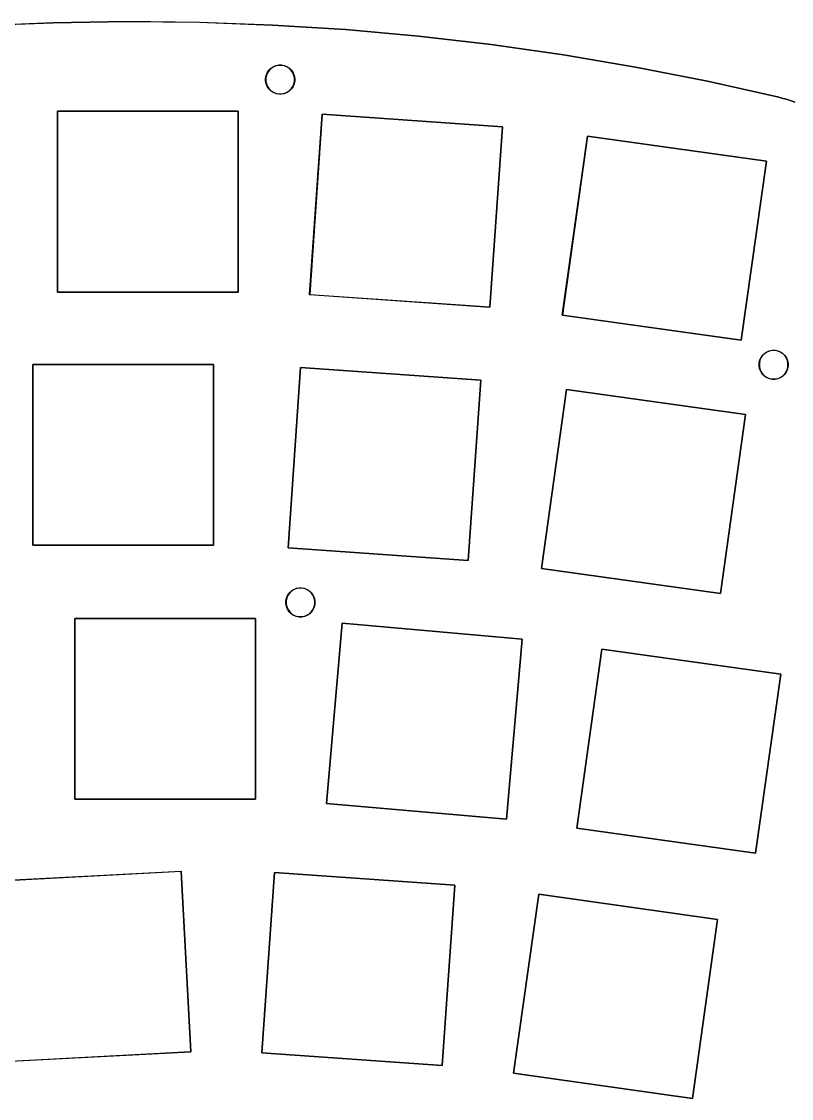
# Model space of a CAD drawing. Extents: x 0.41 to 8.79, y -6.1 to -0.44.
# Drawn here: x 4.617 to 6.941, y -3.689 to -0.441 of the extents above; entities that cross this region are included whole.
import ezdxf

# ---------------------------------------------------------------- set-up
doc = ezdxf.new("R2010")
doc.units = 0
doc.header["$MEASUREMENT"] = 0
doc.layers.add('BLACK', color=7, linetype='CONTINUOUS')

msp = doc.modelspace()

# ---------------------------------------------------------------- linework, layer by layer
at = {"layer": 'BLACK', "linetype": 'CONTINUOUS'}
for p, q in [((4.49143, -0.453439), (4.71206, -0.444245)), ((4.71206, -0.444285), (4.49143, -0.453478)), ((4.71206, -0.444245), (4.93285, -0.440831)), ((4.93285, -0.44087), (4.71206, -0.444285)), ((4.71206, -0.444245), (4.71206, -0.444245)), ((4.71206, -0.444285), (4.71206, -0.444285)), ((4.93285, -0.440831), (4.93285, -0.440831)), ((4.93285, -0.440831), (5.15366, -0.443197)), ((5.15366, -0.443237), (4.93285, -0.44087)), ((5.15366, -0.443197), (5.15366, -0.443197)), ((5.15366, -0.443197), (5.37433, -0.451343)), ((5.37433, -0.451382), (5.15366, -0.443237)), ((5.15366, -0.443237), (5.15366, -0.443237)), ((5.37433, -0.451343), (5.37433, -0.451343)), ((5.37433, -0.451343), (5.37433, -0.451343)), ((5.37433, -0.451343), (5.59472, -0.465262)), ((5.59471, -0.465301), (5.37433, -0.451382)), ((5.37433, -0.451382), (5.37433, -0.451382)), ((5.81465, -0.484985), (5.59471, -0.465301)), ((5.59472, -0.465262), (5.59472, -0.465262)), ((5.59472, -0.465262), (5.81466, -0.484946)), ((6.03401, -0.510419), (5.81465, -0.484985)), ((5.81465, -0.484985), (5.81465, -0.484985)), ((5.81466, -0.484946), (5.81466, -0.484946)), ((5.81466, -0.484946), (6.03401, -0.51038)), ((6.03401, -0.51038), (6.03401, -0.51038)), ((6.03401, -0.51038), (6.25262, -0.541547)), ((6.25262, -0.541586), (6.03401, -0.510419)), ((6.25262, -0.541547), (6.25262, -0.541547)), ((6.25262, -0.541547), (6.25262, -0.541548)), ((6.25262, -0.541548), (6.47034, -0.578427)), ((6.47034, -0.578466), (6.25262, -0.541586)), ((5.36366, -0.587995), (5.36977, -0.58188)), ((5.37029, -0.582519), (5.36429, -0.588519)), ((5.36977, -0.58188), (5.37696, -0.577075)), ((5.37735, -0.577804), (5.37029, -0.582519)), ((5.37696, -0.577075), (5.38495, -0.573766)), ((5.38519, -0.574557), (5.37735, -0.577804)), ((5.38495, -0.573766), (5.39343, -0.572079)), ((5.39351, -0.572901), (5.38519, -0.574557)), ((5.39343, -0.572079), (5.40208, -0.572079)), ((5.402, -0.572901), (5.39351, -0.572901)), ((5.41032, -0.574557), (5.402, -0.572901)), ((5.40208, -0.572079), (5.41056, -0.573766)), ((5.41816, -0.577804), (5.41032, -0.574557)), ((5.41056, -0.573766), (5.41855, -0.577075)), ((5.42522, -0.582519), (5.41816, -0.577804)), ((5.41855, -0.577075), (5.42574, -0.58188)), ((5.43122, -0.588519), (5.42522, -0.582519)), ((5.42574, -0.58188), (5.43186, -0.587995)), ((6.47034, -0.578427), (6.47034, -0.578427)), ((6.47034, -0.578427), (6.47034, -0.578427)), ((6.47034, -0.578427), (6.68702, -0.620993)), ((6.68702, -0.621032), (6.47034, -0.578466)), ((6.47034, -0.578466), (6.47034, -0.578466)), ((5.35385, -0.611656), (5.35554, -0.603175)), ((5.35385, -0.620304), (5.35385, -0.611656)), ((5.35633, -0.603415), (5.35468, -0.611737)), ((5.35468, -0.611737), (5.35468, -0.620223)), ((5.35554, -0.603175), (5.35885, -0.595185)), ((5.35958, -0.595575), (5.35633, -0.603415)), ((5.35885, -0.595185), (5.36366, -0.587995)), ((5.36429, -0.588519), (5.35958, -0.595575)), ((5.43593, -0.595575), (5.43122, -0.588519)), ((5.43186, -0.587995), (5.43666, -0.595185)), ((5.43918, -0.603415), (5.43593, -0.595575)), ((5.43666, -0.595185), (5.43997, -0.603175)), ((5.44083, -0.611737), (5.43918, -0.603415)), ((5.43997, -0.603175), (5.44166, -0.611656)), ((5.44083, -0.620223), (5.44083, -0.611737)), ((5.44166, -0.611656), (5.44166, -0.620304)), ((5.35554, -0.628786), (5.35385, -0.620304)), ((5.35468, -0.620223), (5.35633, -0.628546)), ((5.35885, -0.636776), (5.35554, -0.628786)), ((5.35633, -0.628546), (5.35958, -0.636386)), ((5.36366, -0.643966), (5.35885, -0.636776)), ((5.35958, -0.636386), (5.36429, -0.643442)), ((5.36977, -0.650081), (5.36366, -0.643966)), ((5.36429, -0.643442), (5.37029, -0.649442)), ((5.37029, -0.649442), (5.37735, -0.654156)), ((5.41816, -0.654156), (5.42522, -0.649442)), ((5.42522, -0.649442), (5.43122, -0.643442)), ((5.43186, -0.643966), (5.42574, -0.650081)), ((5.43122, -0.643442), (5.43593, -0.636386)), ((5.43666, -0.636776), (5.43186, -0.643966)), ((5.43593, -0.636386), (5.43918, -0.628546)), ((5.43997, -0.628786), (5.43666, -0.636776)), ((5.43918, -0.628546), (5.44083, -0.620223)), ((5.44166, -0.620304), (5.43997, -0.628786)), ((6.68702, -0.620993), (6.68702, -0.620993)), ((6.68702, -0.620993), (6.90252, -0.669216)), ((6.90251, -0.669255), (6.68702, -0.621032)), ((5.37696, -0.654886), (5.36977, -0.650081)), ((5.38495, -0.658195), (5.37696, -0.654886)), ((5.37735, -0.654156), (5.38519, -0.657404)), ((5.39343, -0.659882), (5.38495, -0.658195)), ((5.38519, -0.657404), (5.39351, -0.659059)), ((5.40208, -0.659882), (5.39343, -0.659882)), ((5.39351, -0.659059), (5.402, -0.659059)), ((5.402, -0.659059), (5.41032, -0.657404)), ((5.41056, -0.658195), (5.40208, -0.659882)), ((5.41032, -0.657404), (5.41816, -0.654156)), ((5.41855, -0.654886), (5.41056, -0.658195)), ((5.42574, -0.650081), (5.41855, -0.654886)), ((6.90774, -0.6705), (6.90251, -0.669255)), ((6.90251, -0.669255), (6.90251, -0.669255)), ((6.90251, -0.669255), (6.90251, -0.669255)), ((6.90252, -0.669216), (6.90252, -0.669216)), ((6.90252, -0.669216), (6.90252, -0.669217)), ((6.90252, -0.669217), (6.90776, -0.670464)), ((6.90774, -0.670501), (6.90774, -0.6705)), ((6.90774, -0.670504), (6.90774, -0.670501)), ((6.90775, -0.670506), (6.90774, -0.670504)), ((6.90775, -0.670507), (6.90775, -0.670506)), ((6.92838, -0.676094), (6.90775, -0.670507)), ((6.90776, -0.670464), (6.90776, -0.670464)), ((6.90776, -0.670464), (6.90776, -0.670464)), ((6.90776, -0.670464), (6.90776, -0.670464)), ((6.90776, -0.670464), (6.90776, -0.670464)), ((6.90776, -0.670464), (6.90776, -0.670465)), ((6.90776, -0.670465), (6.90776, -0.670465)), ((6.90776, -0.670465), (6.90776, -0.670465)), ((6.90776, -0.670465), (6.90776, -0.670466)), ((6.90776, -0.670466), (6.90776, -0.670466)), ((6.90776, -0.670466), (6.90776, -0.670466)), ((6.90776, -0.670466), (6.90776, -0.670466)), ((6.90776, -0.670466), (6.90777, -0.670467)), ((6.90777, -0.670467), (6.90777, -0.670467)), ((6.90777, -0.670467), (6.90777, -0.670467)), ((6.90777, -0.670467), (6.90777, -0.670468)), ((6.90777, -0.670468), (6.90777, -0.670468)), ((6.90777, -0.670468), (6.90777, -0.67047)), ((6.90777, -0.67047), (6.90777, -0.670471)), ((6.90777, -0.670471), (6.90777, -0.670471)), ((6.90777, -0.670471), (6.90777, -0.670471)), ((6.90777, -0.670471), (6.90777, -0.670472)), ((6.90777, -0.670472), (6.92839, -0.676056)), ((6.92839, -0.676094), (6.92838, -0.676094)), ((6.92838, -0.676094), (6.92838, -0.676094)), ((6.92839, -0.676056), (6.92839, -0.676057)), ((6.92839, -0.676057), (6.9284, -0.676059)), ((6.9284, -0.676092), (6.92839, -0.676094)), ((6.92839, -0.676094), (6.92839, -0.676094)), ((6.9284, -0.676058), (6.92841, -0.676057)), ((6.9284, -0.67606), (6.9284, -0.676058)), ((6.9284, -0.676059), (6.9284, -0.676061)), ((6.9284, -0.676061), (6.9284, -0.67606)), ((6.9284, -0.676091), (6.9284, -0.676089)), ((6.9284, -0.676089), (6.9284, -0.676089)), ((6.9284, -0.676089), (6.9284, -0.67609)), ((6.9284, -0.67609), (6.9284, -0.676092)), ((6.9284, -0.676092), (6.9284, -0.676091)), ((6.92841, -0.676093), (6.9284, -0.676092)), ((6.92841, -0.676056), (6.92841, -0.676055)), ((6.92841, -0.676055), (6.92841, -0.676055)), ((6.92841, -0.676055), (6.92842, -0.676056)), ((6.92841, -0.676057), (6.92841, -0.676056)), ((6.95086, -0.684324), (6.92841, -0.676093)), ((6.92842, -0.676056), (6.92842, -0.676056)), ((6.92842, -0.676056), (6.95087, -0.684288)), ((4.72549, -0.711445), (4.7255, -0.711442)), ((4.72549, -0.711449), (4.72549, -0.711445)), ((4.72549, -0.711453), (4.72549, -0.711449)), ((4.72549, -0.711454), (4.72549, -0.711453)), ((4.72549, -1.25673), (4.72549, -0.711454)), ((4.7255, -0.711434), (4.72551, -0.711433)), ((4.7255, -0.711436), (4.7255, -0.711434)), ((4.7255, -0.711439), (4.7255, -0.711436)), ((4.7255, -0.711442), (4.7255, -0.711439)), ((4.72551, -0.711433), (4.72551, -0.711433)), ((4.72551, -0.711433), (4.72551, -0.711433)), ((4.72551, -0.711433), (4.72551, -0.711433)), ((4.72551, -0.711433), (4.72551, -0.711433)), ((4.72551, -0.711433), (5.27079, -0.711433)), ((4.72553, -0.711472), (4.72553, -1.25671)), ((5.27077, -0.711472), (4.72553, -0.711472)), ((5.27077, -1.25671), (5.27077, -0.711472)), ((5.27079, -0.711433), (5.27079, -0.711433)), ((5.27079, -0.711433), (5.27079, -0.711433)), ((5.27079, -0.711433), (5.27079, -0.711434)), ((5.27079, -0.711433), (5.27079, -0.711433)), ((5.27079, -0.711433), (5.27079, -0.711433)), ((5.27079, -0.711434), (5.2708, -0.711436)), ((5.2708, -0.711436), (5.2708, -0.711439)), ((5.2708, -0.711439), (5.2708, -0.711442)), ((5.2708, -0.711442), (5.27081, -0.711445)), ((5.27081, -0.711445), (5.27081, -0.711449)), ((5.27081, -0.711449), (5.27081, -0.711453)), ((5.27081, -0.711453), (5.27081, -0.711454)), ((5.27081, -0.711454), (5.27081, -1.25673)), ((5.48663, -1.2646), (5.5247, -0.720656)), ((5.52474, -0.720678), (5.48667, -1.26459)), ((5.5247, -0.720655), (5.52471, -0.720652)), ((5.5247, -0.720656), (5.5247, -0.720655)), ((5.5247, -0.720656), (5.5247, -0.720656)), ((5.5247, -0.720656), (5.5247, -0.720656)), ((5.52471, -0.72064), (5.52472, -0.720639)), ((5.52471, -0.720643), (5.52471, -0.72064)), ((5.52471, -0.720645), (5.52471, -0.720643)), ((5.52471, -0.720649), (5.52471, -0.720645)), ((5.52471, -0.720652), (5.52471, -0.720649)), ((5.52472, -0.720639), (5.52472, -0.720638)), ((5.52472, -0.720638), (5.52473, -0.720638)), ((5.52473, -0.720638), (5.52473, -0.720638)), ((5.52473, -0.720638), (6.06866, -0.758677)), ((6.06864, -0.758715), (5.52474, -0.720678)), ((6.03061, -1.30262), (6.06864, -0.758715)), ((6.06868, -0.758699), (6.03065, -1.30264)), ((6.06866, -0.758677), (6.06866, -0.758677)), ((6.06866, -0.758677), (6.06866, -0.758677)), ((6.06866, -0.758677), (6.06866, -0.758677)), ((6.06866, -0.758677), (6.06867, -0.758678)), ((6.06867, -0.758678), (6.06867, -0.758679)), ((6.06867, -0.758679), (6.06867, -0.758681)), ((6.06867, -0.758681), (6.06868, -0.758684)), ((6.06868, -0.758684), (6.06868, -0.758687)), ((6.06868, -0.758687), (6.06868, -0.758691)), ((6.06868, -0.758691), (6.06868, -0.758694)), ((6.06868, -0.758694), (6.06868, -0.758698)), ((6.06868, -0.758698), (6.06868, -0.758699)), ((6.24923, -1.32637), (6.32514, -0.786399)), ((6.32517, -0.786424), (6.24927, -1.32635)), ((6.32514, -0.786388), (6.32515, -0.786386)), ((6.32514, -0.786392), (6.32514, -0.786388)), ((6.32514, -0.786395), (6.32514, -0.786392)), ((6.32514, -0.786398), (6.32514, -0.786395)), ((6.32514, -0.786399), (6.32514, -0.786398)), ((6.32514, -0.786398), (6.32514, -0.786398)), ((6.32514, -0.786399), (6.32514, -0.786399)), ((6.32515, -0.786383), (6.32515, -0.786382)), ((6.32515, -0.786382), (6.32516, -0.786382)), ((6.32515, -0.786384), (6.32515, -0.786383)), ((6.32515, -0.786386), (6.32515, -0.786384)), ((6.32516, -0.786382), (6.32516, -0.786382)), ((6.32516, -0.786382), (6.32516, -0.786382)), ((6.32516, -0.786382), (6.32516, -0.786382)), ((6.32516, -0.786382), (6.32516, -0.786382)), ((6.32516, -0.786382), (6.32516, -0.786382)), ((6.32516, -0.786382), (6.32516, -0.786382)), ((6.32516, -0.786382), (6.86512, -0.862268)), ((6.8651, -0.862304), (6.32517, -0.786424)), ((6.7892, -1.40223), (6.8651, -0.862304)), ((6.86514, -0.862291), (6.78923, -1.40226)), ((6.86512, -0.862268), (6.86512, -0.862269)), ((6.86512, -0.862268), (6.86512, -0.862268)), ((6.86512, -0.862268), (6.86512, -0.862268)), ((6.86512, -0.862269), (6.86513, -0.86227)), ((6.86513, -0.86227), (6.86513, -0.862273)), ((6.86513, -0.862273), (6.86513, -0.862275)), ((6.86513, -0.862275), (6.86514, -0.862279)), ((6.86514, -0.862279), (6.86514, -0.862282)), ((6.86514, -0.862282), (6.86514, -0.862286)), ((6.86514, -0.862286), (6.86514, -0.86229)), ((6.86514, -0.86229), (6.86514, -0.862291)), ((4.72549, -1.25674), (4.72549, -1.25673)), ((4.72549, -1.25673), (4.72549, -1.25673)), ((4.72549, -1.25673), (4.72549, -1.25673)), ((4.7255, -1.25674), (4.72549, -1.25674)), ((4.7255, -1.25675), (4.7255, -1.25674)), ((4.7255, -1.25674), (4.7255, -1.25674)), ((4.7255, -1.25674), (4.7255, -1.25674)), ((4.72551, -1.25675), (4.7255, -1.25675)), ((5.27079, -1.25675), (4.72551, -1.25675)), ((4.72551, -1.25675), (4.72551, -1.25675)), ((4.72551, -1.25675), (4.72551, -1.25675)), ((4.72553, -1.25671), (5.27077, -1.25671)), ((5.2708, -1.25674), (5.27079, -1.25675)), ((5.27079, -1.25675), (5.27079, -1.25675)), ((5.27079, -1.25675), (5.27079, -1.25675)), ((5.27079, -1.25675), (5.27079, -1.25675)), ((5.27081, -1.25674), (5.2708, -1.25674)), ((5.2708, -1.25674), (5.2708, -1.25674)), ((5.2708, -1.25674), (5.2708, -1.25674)), ((5.27081, -1.25673), (5.27081, -1.25673)), ((5.27081, -1.25673), (5.27081, -1.25673)), ((5.27081, -1.25673), (5.27081, -1.25673)), ((5.27081, -1.25673), (5.27081, -1.25673)), ((5.27081, -1.25673), (5.27081, -1.25674)), ((5.48663, -1.26461), (5.48663, -1.2646)), ((5.48663, -1.2646), (5.48663, -1.2646)), ((5.48664, -1.26462), (5.48663, -1.26461)), ((5.48663, -1.26461), (5.48663, -1.26461)), ((5.48663, -1.26461), (5.48663, -1.26461)), ((5.48663, -1.26461), (5.48663, -1.26461)), ((5.48665, -1.26463), (5.48664, -1.26462)), ((5.48664, -1.26462), (5.48664, -1.26462)), ((5.48664, -1.26462), (5.48664, -1.26462)), ((5.48664, -1.26462), (5.48664, -1.26462)), ((6.03063, -1.30266), (5.48665, -1.26463)), ((5.48665, -1.26463), (5.48665, -1.26463)), ((5.48665, -1.26463), (5.48665, -1.26463)), ((5.48665, -1.26463), (5.48665, -1.26463)), ((5.48665, -1.26463), (5.48665, -1.26463)), ((5.48667, -1.26459), (6.03061, -1.30262)), ((6.03064, -1.30266), (6.03063, -1.30266)), ((6.03063, -1.30266), (6.03063, -1.30266)), ((6.03063, -1.30266), (6.03063, -1.30266)), ((6.03063, -1.30266), (6.03063, -1.30266)), ((6.03065, -1.30265), (6.03064, -1.30266)), ((6.03064, -1.30266), (6.03064, -1.30266)), ((6.03064, -1.30266), (6.03064, -1.30266)), ((6.03065, -1.30264), (6.03065, -1.30264)), ((6.03065, -1.30264), (6.03065, -1.30264)), ((6.03065, -1.30264), (6.03065, -1.30264)), ((6.03065, -1.30264), (6.03065, -1.30265)), ((6.03065, -1.30265), (6.03065, -1.30265)), ((6.03065, -1.30265), (6.03065, -1.30265)), ((6.24923, -1.32638), (6.24923, -1.32637)), ((6.24923, -1.32637), (6.24923, -1.32637)), ((6.24923, -1.32637), (6.24923, -1.32637)), ((6.24923, -1.32637), (6.24923, -1.32637)), ((6.24924, -1.32638), (6.24923, -1.32638)), ((6.24924, -1.32639), (6.24924, -1.32638)), ((6.24924, -1.32638), (6.24924, -1.32638)), ((6.24925, -1.32639), (6.24924, -1.32639)), ((6.78921, -1.40228), (6.24925, -1.32639)), ((6.24925, -1.32639), (6.24925, -1.32639)), ((6.24925, -1.32639), (6.24925, -1.32639)), ((6.24927, -1.32635), (6.7892, -1.40223)), ((6.78922, -1.40228), (6.78921, -1.40228)), ((6.78921, -1.40228), (6.78921, -1.40228)), ((6.78921, -1.40228), (6.78921, -1.40228)), ((6.78923, -1.40227), (6.78922, -1.40227)), ((6.78922, -1.40227), (6.78922, -1.40227)), ((6.78922, -1.40227), (6.78922, -1.40228)), ((6.78923, -1.40226), (6.78923, -1.40226)), ((6.78923, -1.40226), (6.78923, -1.40226)), ((6.78923, -1.40226), (6.78923, -1.40227)), ((6.78923, -1.40227), (6.78923, -1.40227)), ((6.84475, -1.46314), (6.84806, -1.45515)), ((6.84879, -1.45554), (6.84555, -1.46338)), ((6.84806, -1.45515), (6.85287, -1.44796)), ((6.85351, -1.44848), (6.84879, -1.45554)), ((6.85287, -1.44796), (6.85898, -1.44184)), ((6.85951, -1.44248), (6.85351, -1.44848)), ((6.85898, -1.44184), (6.86617, -1.43704)), ((6.86656, -1.43777), (6.85951, -1.44248)), ((6.86617, -1.43704), (6.87416, -1.43373)), ((6.8744, -1.43452), (6.86656, -1.43777)), ((6.87416, -1.43373), (6.88264, -1.43204)), ((6.88273, -1.43287), (6.8744, -1.43452)), ((6.88264, -1.43204), (6.89129, -1.43204)), ((6.89121, -1.43287), (6.88273, -1.43287)), ((6.89953, -1.43452), (6.89121, -1.43287)), ((6.89129, -1.43204), (6.89977, -1.43373)), ((6.90737, -1.43777), (6.89953, -1.43452)), ((6.89977, -1.43373), (6.90776, -1.43704)), ((6.91443, -1.44248), (6.90737, -1.43777)), ((6.90776, -1.43704), (6.91495, -1.44184)), ((6.92043, -1.44848), (6.91443, -1.44248)), ((6.91495, -1.44184), (6.92107, -1.44796)), ((6.92514, -1.45554), (6.92043, -1.44848)), ((6.92107, -1.44796), (6.92587, -1.45515)), ((6.92839, -1.46338), (6.92514, -1.45554)), ((6.92587, -1.45515), (6.92918, -1.46314)), ((4.65069, -1.47523), (4.65069, -1.47522)), ((4.65069, -1.47522), (4.65069, -1.47522)), ((4.65069, -1.47522), (4.65069, -1.47522)), ((4.65069, -1.47522), (4.6507, -1.47522)), ((4.65069, -2.02051), (4.65069, -1.47523)), ((4.65069, -1.47523), (4.65069, -1.47523)), ((4.65069, -1.47523), (4.65069, -1.47523)), ((4.6507, -1.47522), (4.6507, -1.47521)), ((4.6507, -1.47521), (4.6507, -1.47521)), ((4.6507, -1.47521), (4.65071, -1.47521)), ((4.65071, -1.47521), (4.65071, -1.47521)), ((4.65071, -1.47521), (4.65071, -1.47521)), ((4.65071, -1.47521), (4.65071, -1.47521)), ((4.65071, -1.47521), (5.19598, -1.47521)), ((4.65073, -1.47525), (4.65073, -2.02049)), ((5.19596, -1.47525), (4.65073, -1.47525)), ((5.19596, -2.02049), (5.19596, -1.47525)), ((5.19598, -1.47521), (5.19598, -1.47521)), ((5.19598, -1.47521), (5.19599, -1.47521)), ((5.19599, -1.47521), (5.19599, -1.47521)), ((5.19599, -1.47521), (5.19599, -1.47521)), ((5.19599, -1.47521), (5.19599, -1.47521)), ((5.19599, -1.47521), (5.196, -1.47522)), ((5.196, -1.47522), (5.196, -1.47522)), ((5.196, -1.47522), (5.196, -1.47522)), ((5.196, -1.47522), (5.196, -1.47522)), ((5.196, -1.47522), (5.196, -1.47523)), ((5.196, -1.47523), (5.196, -1.47523)), ((5.196, -1.47523), (5.196, -1.47523)), ((5.196, -1.47523), (5.196, -2.02051)), ((5.42128, -2.02838), (5.45935, -1.48444)), ((5.45939, -1.48446), (5.42132, -2.02837)), ((5.45935, -1.48443), (5.45935, -1.48442)), ((5.45935, -1.48442), (5.45936, -1.48442)), ((5.45935, -1.48444), (5.45935, -1.48443)), ((5.45935, -1.48443), (5.45935, -1.48443)), ((5.45935, -1.48443), (5.45935, -1.48443)), ((5.45935, -1.48444), (5.45935, -1.48444)), ((5.45935, -1.48444), (5.45935, -1.48444)), ((5.45936, -1.48442), (5.45936, -1.48442)), ((5.45936, -1.48442), (5.45936, -1.48442)), ((5.45936, -1.48442), (5.45937, -1.48442)), ((5.45937, -1.48442), (5.45937, -1.48442)), ((5.45937, -1.48442), (5.45937, -1.48442)), ((5.45937, -1.48442), (6.00331, -1.52246)), ((6.00329, -1.52249), (5.45939, -1.48446)), ((6.84307, -1.47162), (6.84475, -1.46314)), ((6.84307, -1.48027), (6.84307, -1.47162)), ((6.84475, -1.48875), (6.84307, -1.48027)), ((6.84555, -1.46338), (6.84389, -1.4717)), ((6.84389, -1.4717), (6.84389, -1.48019)), ((6.84389, -1.48019), (6.84555, -1.48851)), ((6.84806, -1.49674), (6.84475, -1.48875)), ((6.84555, -1.48851), (6.84879, -1.49635)), ((6.92514, -1.49635), (6.92839, -1.48851)), ((6.92918, -1.48875), (6.92587, -1.49674)), ((6.93005, -1.4717), (6.92839, -1.46338)), ((6.92839, -1.48851), (6.93005, -1.48019)), ((6.92918, -1.46314), (6.93087, -1.47162)), ((6.93087, -1.48027), (6.92918, -1.48875)), ((6.93005, -1.48019), (6.93005, -1.4717)), ((6.93087, -1.47162), (6.93087, -1.48027)), ((5.96526, -2.0664), (6.00329, -1.52249)), ((6.00333, -1.52248), (5.9653, -2.06642)), ((6.00331, -1.52246), (6.00331, -1.52246)), ((6.00331, -1.52246), (6.00331, -1.52246)), ((6.00331, -1.52246), (6.00331, -1.52246)), ((6.00331, -1.52246), (6.00331, -1.52246)), ((6.00331, -1.52246), (6.00332, -1.52246)), ((6.00332, -1.52246), (6.00332, -1.52246)), ((6.00332, -1.52246), (6.00332, -1.52246)), ((6.00332, -1.52246), (6.00332, -1.52247)), ((6.00332, -1.52247), (6.00333, -1.52247)), ((6.00333, -1.52247), (6.00333, -1.52247)), ((6.00333, -1.52247), (6.00333, -1.52248)), ((6.00333, -1.52248), (6.00333, -1.52248)), ((6.85287, -1.50393), (6.84806, -1.49674)), ((6.84879, -1.49635), (6.85351, -1.50341)), ((6.85898, -1.51005), (6.85287, -1.50393)), ((6.85351, -1.50341), (6.85951, -1.50941)), ((6.86617, -1.51485), (6.85898, -1.51005)), ((6.85951, -1.50941), (6.86656, -1.51412)), ((6.87416, -1.51816), (6.86617, -1.51485)), ((6.86656, -1.51412), (6.8744, -1.51737)), ((6.88264, -1.51985), (6.87416, -1.51816)), ((6.8744, -1.51737), (6.88273, -1.51902)), ((6.89129, -1.51985), (6.88264, -1.51985)), ((6.88273, -1.51902), (6.89121, -1.51902)), ((6.89121, -1.51902), (6.89953, -1.51737)), ((6.89977, -1.51816), (6.89129, -1.51985)), ((6.89953, -1.51737), (6.90737, -1.51412)), ((6.90776, -1.51485), (6.89977, -1.51816)), ((6.90737, -1.51412), (6.91443, -1.50941)), ((6.91495, -1.51005), (6.90776, -1.51485)), ((6.91443, -1.50941), (6.92043, -1.50341)), ((6.92107, -1.50393), (6.91495, -1.51005)), ((6.92043, -1.50341), (6.92514, -1.49635)), ((6.92587, -1.49674), (6.92107, -1.50393)), ((6.18624, -2.09015), (6.26215, -1.55018)), ((6.26218, -1.5502), (6.18628, -2.09013)), ((6.26215, -1.55017), (6.26216, -1.55016)), ((6.26215, -1.55018), (6.26215, -1.55017)), ((6.26215, -1.55017), (6.26215, -1.55017)), ((6.26215, -1.55017), (6.26215, -1.55017)), ((6.26215, -1.55017), (6.26215, -1.55017)), ((6.26215, -1.55018), (6.26215, -1.55018)), ((6.26215, -1.55018), (6.26215, -1.55018)), ((6.26215, -1.55018), (6.26215, -1.55018)), ((6.26216, -1.55016), (6.26216, -1.55016)), ((6.26216, -1.55016), (6.26216, -1.55016)), ((6.26216, -1.55016), (6.26216, -1.55016)), ((6.26216, -1.55016), (6.26216, -1.55016)), ((6.26216, -1.55016), (6.26216, -1.55016)), ((6.26216, -1.55016), (6.26217, -1.55016)), ((6.26217, -1.55016), (6.26217, -1.55016)), ((6.26217, -1.55016), (6.26217, -1.55016)), ((6.26217, -1.55016), (6.26217, -1.55016)), ((6.26217, -1.55016), (6.80213, -1.62605)), ((6.8021, -1.62608), (6.26218, -1.5502)), ((6.7262, -2.16601), (6.8021, -1.62608)), ((6.80215, -1.62607), (6.72624, -2.16604)), ((6.80213, -1.62605), (6.80213, -1.62605)), ((6.80213, -1.62605), (6.80214, -1.62605)), ((6.80213, -1.62605), (6.80213, -1.62605)), ((6.80213, -1.62605), (6.80213, -1.62605)), ((6.80214, -1.62605), (6.80214, -1.62605)), ((6.80214, -1.62605), (6.80214, -1.62606)), ((6.80214, -1.62606), (6.80214, -1.62606)), ((6.80214, -1.62606), (6.80215, -1.62606)), ((6.80215, -1.62606), (6.80215, -1.62607)), ((6.80215, -1.62607), (6.80215, -1.62607)), ((6.80215, -1.62607), (6.80215, -1.62607)), ((4.65069, -2.02052), (4.65069, -2.02051)), ((4.65069, -2.02051), (4.65069, -2.02051)), ((4.65069, -2.02051), (4.65069, -2.02051)), ((4.6507, -2.02052), (4.65069, -2.02052)), ((4.65069, -2.02052), (4.65069, -2.02052)), ((4.65069, -2.02052), (4.65069, -2.02052)), ((4.6507, -2.02053), (4.6507, -2.02052)), ((4.65071, -2.02053), (4.6507, -2.02053)), ((4.6507, -2.02053), (4.6507, -2.02053)), ((5.19598, -2.02053), (4.65071, -2.02053)), ((4.65071, -2.02053), (4.65071, -2.02053)), ((4.65073, -2.02049), (5.19596, -2.02049)), ((5.19599, -2.02053), (5.19598, -2.02053)), ((5.19598, -2.02053), (5.19598, -2.02053)), ((5.196, -2.02052), (5.19599, -2.02053)), ((5.19599, -2.02053), (5.19599, -2.02053)), ((5.196, -2.02051), (5.196, -2.02051)), ((5.196, -2.02051), (5.196, -2.02051)), ((5.196, -2.02051), (5.196, -2.02051)), ((5.196, -2.02051), (5.196, -2.02051)), ((5.196, -2.02051), (5.196, -2.02052)), ((5.196, -2.02052), (5.196, -2.02052)), ((5.196, -2.02052), (5.196, -2.02052)), ((5.196, -2.02052), (5.196, -2.02052)), ((5.42128, -2.02839), (5.42128, -2.02838)), ((5.42128, -2.02838), (5.42128, -2.02838)), ((5.42128, -2.0284), (5.42128, -2.02839)), ((5.42128, -2.02839), (5.42128, -2.02839)), ((5.42128, -2.02839), (5.42128, -2.02839)), ((5.42128, -2.02839), (5.42128, -2.02839)), ((5.42129, -2.0284), (5.42128, -2.0284)), ((5.42128, -2.0284), (5.42128, -2.0284)), ((5.4213, -2.02841), (5.42129, -2.0284)), ((5.42129, -2.0284), (5.42129, -2.0284)), ((5.42129, -2.0284), (5.42129, -2.0284)), ((5.96527, -2.06644), (5.4213, -2.02841)), ((5.4213, -2.02841), (5.4213, -2.02841)), ((5.4213, -2.02841), (5.4213, -2.02841)), ((5.4213, -2.02841), (5.4213, -2.02841)), ((5.42132, -2.02837), (5.96526, -2.0664)), ((5.96528, -2.06644), (5.96527, -2.06644)), ((5.96527, -2.06644), (5.96527, -2.06644)), ((5.96527, -2.06644), (5.96527, -2.06644)), ((5.96529, -2.06644), (5.96528, -2.06644)), ((5.96528, -2.06644), (5.96528, -2.06644)), ((5.9653, -2.06642), (5.96529, -2.06643)), ((5.96529, -2.06643), (5.96529, -2.06643)), ((5.96529, -2.06643), (5.96529, -2.06643)), ((5.96529, -2.06643), (5.96529, -2.06644)), ((5.96529, -2.06644), (5.96529, -2.06644)), ((5.9653, -2.06642), (5.9653, -2.06642)), ((5.9653, -2.06642), (5.9653, -2.06642)), ((5.9653, -2.06642), (5.9653, -2.06642)), ((6.18624, -2.09016), (6.18624, -2.09015)), ((6.18624, -2.09015), (6.18624, -2.09015)), ((6.18624, -2.09015), (6.18624, -2.09015)), ((6.18624, -2.09015), (6.18624, -2.09015)), ((6.18625, -2.09016), (6.18624, -2.09016)), ((6.18624, -2.09016), (6.18624, -2.09016)), ((6.18625, -2.09017), (6.18625, -2.09016)), ((6.18626, -2.09017), (6.18625, -2.09017)), ((6.18625, -2.09017), (6.18625, -2.09017)), ((6.72622, -2.16605), (6.18626, -2.09017)), ((6.18626, -2.09017), (6.18626, -2.09017)), ((6.18628, -2.09013), (6.7262, -2.16601)), ((5.41656, -2.17995), (5.41987, -2.17196)), ((5.4206, -2.17235), (5.41736, -2.18019)), ((5.41987, -2.17196), (5.42468, -2.16477)), ((5.42532, -2.16529), (5.4206, -2.17235)), ((5.42468, -2.16477), (5.43079, -2.15865)), ((5.43132, -2.15929), (5.42532, -2.16529)), ((5.43079, -2.15865), (5.43798, -2.15385)), ((5.43837, -2.15458), (5.43132, -2.15929)), ((5.43798, -2.15385), (5.44597, -2.15054)), ((5.44621, -2.15133), (5.43837, -2.15458)), ((5.44597, -2.15054), (5.45446, -2.14885)), ((5.45454, -2.14967), (5.44621, -2.15133)), ((5.45446, -2.14885), (5.4631, -2.14885)), ((5.46302, -2.14967), (5.45454, -2.14967)), ((5.47135, -2.15133), (5.46302, -2.14967)), ((5.4631, -2.14885), (5.47159, -2.15054)), ((5.47919, -2.15458), (5.47135, -2.15133)), ((5.47159, -2.15054), (5.47957, -2.15385)), ((5.48624, -2.15929), (5.47919, -2.15458)), ((5.47957, -2.15385), (5.48677, -2.15865)), ((5.49224, -2.16529), (5.48624, -2.15929)), ((5.48677, -2.15865), (5.49288, -2.16477)), ((5.49696, -2.17235), (5.49224, -2.16529)), ((5.49288, -2.16477), (5.49768, -2.17196)), ((5.5002, -2.18019), (5.49696, -2.17235)), ((5.49768, -2.17196), (5.50099, -2.17995)), ((6.72623, -2.16605), (6.72622, -2.16606)), ((6.72622, -2.16606), (6.72622, -2.16605)), ((6.72622, -2.16606), (6.72622, -2.16606)), ((6.72624, -2.16605), (6.72623, -2.16605)), ((6.72623, -2.16605), (6.72623, -2.16605)), ((6.72623, -2.16605), (6.72623, -2.16605)), ((6.72624, -2.16604), (6.72624, -2.16604)), ((6.72624, -2.16604), (6.72624, -2.16604)), ((6.72624, -2.16604), (6.72624, -2.16605)), ((6.72624, -2.16605), (6.72624, -2.16605)), ((5.41488, -2.18843), (5.41656, -2.17995)), ((5.41488, -2.19708), (5.41488, -2.18843)), ((5.41656, -2.20556), (5.41488, -2.19708)), ((5.41736, -2.18019), (5.4157, -2.18851)), ((5.4157, -2.18851), (5.4157, -2.19699)), ((5.4157, -2.19699), (5.41736, -2.20532)), ((5.41987, -2.21355), (5.41656, -2.20556)), ((5.41736, -2.20532), (5.4206, -2.21316)), ((5.49696, -2.21316), (5.5002, -2.20532)), ((5.50099, -2.20556), (5.49768, -2.21355)), ((5.50186, -2.18851), (5.5002, -2.18019)), ((5.5002, -2.20532), (5.50186, -2.19699)), ((5.50099, -2.17995), (5.50268, -2.18843)), ((5.50268, -2.19708), (5.50099, -2.20556)), ((5.50186, -2.19699), (5.50186, -2.18851)), ((5.50268, -2.18843), (5.50268, -2.19708)), ((4.77805, -2.24106), (4.77805, -2.24105)), ((4.77805, -2.24105), (4.77805, -2.24105)), ((4.77805, -2.24105), (4.77806, -2.24105)), ((4.77805, -2.78633), (4.77805, -2.24106)), ((4.77805, -2.24106), (4.77805, -2.24106)), ((4.77805, -2.24106), (4.77805, -2.24106)), ((4.77806, -2.24105), (4.77806, -2.24104)), ((4.77806, -2.24104), (4.77806, -2.24104)), ((4.77806, -2.24104), (4.77807, -2.24104)), ((4.77807, -2.24104), (4.77807, -2.24104)), ((4.77807, -2.24104), (4.77807, -2.24104)), ((4.77807, -2.24104), (4.77807, -2.24104)), ((4.77807, -2.24104), (4.77807, -2.24104)), ((4.77807, -2.24104), (5.32335, -2.24104)), ((4.77809, -2.24108), (4.77809, -2.78631)), ((5.32333, -2.24108), (4.77809, -2.24108)), ((5.32333, -2.78631), (5.32333, -2.24108)), ((5.32335, -2.24104), (5.32335, -2.24104)), ((5.32335, -2.24104), (5.32335, -2.24104)), ((5.32335, -2.24104), (5.32335, -2.24104)), ((5.32335, -2.24104), (5.32336, -2.24104)), ((5.32335, -2.24104), (5.32335, -2.24104)), ((5.32335, -2.24104), (5.32335, -2.24104)), ((5.32336, -2.24104), (5.32336, -2.24105)), ((5.32336, -2.24105), (5.32336, -2.24105)), ((5.32336, -2.24105), (5.32336, -2.24105)), ((5.32336, -2.24105), (5.32337, -2.24106)), ((5.32337, -2.24106), (5.32337, -2.24106)), ((5.32337, -2.24106), (5.32337, -2.24106)), ((5.32337, -2.24106), (5.32337, -2.78633)), ((5.42468, -2.22074), (5.41987, -2.21355)), ((5.4206, -2.21316), (5.42532, -2.22021)), ((5.43079, -2.22685), (5.42468, -2.22074)), ((5.42532, -2.22021), (5.43132, -2.22621)), ((5.43798, -2.23166), (5.43079, -2.22685)), ((5.43132, -2.22621), (5.43837, -2.23093)), ((5.44597, -2.23497), (5.43798, -2.23166)), ((5.43837, -2.23093), (5.44621, -2.23418)), ((5.45446, -2.23665), (5.44597, -2.23497)), ((5.44621, -2.23418), (5.45454, -2.23583)), ((5.4631, -2.23665), (5.45446, -2.23665)), ((5.45454, -2.23583), (5.46302, -2.23583)), ((5.46302, -2.23583), (5.47135, -2.23418)), ((5.47159, -2.23497), (5.4631, -2.23665)), ((5.47135, -2.23418), (5.47919, -2.23093)), ((5.47957, -2.23166), (5.47159, -2.23497)), ((5.47919, -2.23093), (5.48624, -2.22621)), ((5.48677, -2.22685), (5.47957, -2.23166)), ((5.48624, -2.22621), (5.49224, -2.22021)), ((5.49288, -2.22074), (5.48677, -2.22685)), ((5.49224, -2.22021), (5.49696, -2.21316)), ((5.49768, -2.21355), (5.49288, -2.22074)), ((5.53738, -2.79886), (5.58494, -2.25566)), ((5.58498, -2.25568), (5.53742, -2.79884)), ((5.58494, -2.25566), (5.58494, -2.25565)), ((5.58494, -2.25565), (5.58494, -2.25565)), ((5.58494, -2.25565), (5.58494, -2.25565)), ((5.58494, -2.25565), (5.58495, -2.25565)), ((5.58494, -2.25566), (5.58494, -2.25566)), ((5.58494, -2.25566), (5.58494, -2.25566)), ((5.58495, -2.25565), (5.58495, -2.25564)), ((5.58495, -2.25564), (5.58495, -2.25564)), ((5.58495, -2.25564), (5.58495, -2.25564)), ((5.58495, -2.25564), (5.58496, -2.25564)), ((5.58496, -2.25564), (6.12815, -2.30316)), ((5.58496, -2.25564), (5.58496, -2.25564)), ((5.58496, -2.25564), (5.58496, -2.25564)), ((5.58496, -2.25564), (5.58496, -2.25564)), ((5.58496, -2.25564), (5.58496, -2.25564)), ((6.12813, -2.3032), (5.58498, -2.25568)), ((6.08061, -2.84636), (6.12813, -2.3032)), ((6.12817, -2.30318), (6.08065, -2.84638)), ((6.12815, -2.30316), (6.12815, -2.30316)), ((6.12815, -2.30316), (6.12815, -2.30316)), ((6.12815, -2.30316), (6.12815, -2.30316)), ((6.12815, -2.30316), (6.12816, -2.30316)), ((6.12816, -2.30316), (6.12816, -2.30316)), ((6.12816, -2.30316), (6.12816, -2.30317)), ((6.12816, -2.30317), (6.12816, -2.30317)), ((6.12816, -2.30317), (6.12817, -2.30317)), ((6.12817, -2.30317), (6.12817, -2.30318)), ((6.12817, -2.30318), (6.12817, -2.30318)), ((6.12817, -2.30318), (6.12817, -2.30318)), ((6.12817, -2.30318), (6.12817, -2.30318)), ((6.29254, -2.87361), (6.36844, -2.33364)), ((6.36848, -2.33367), (6.29258, -2.8736)), ((6.36844, -2.33364), (6.36844, -2.33364)), ((6.36844, -2.33364), (6.36845, -2.33364)), ((6.36845, -2.33364), (6.36845, -2.33363)), ((6.36845, -2.33363), (6.36845, -2.33363)), ((6.36845, -2.33363), (6.36846, -2.33363)), ((6.36845, -2.33364), (6.36845, -2.33364)), ((6.36845, -2.33364), (6.36845, -2.33364)), ((6.36845, -2.33364), (6.36845, -2.33364)), ((6.36846, -2.33363), (6.36846, -2.33363)), ((6.36846, -2.33363), (6.36846, -2.33363)), ((6.36846, -2.33363), (6.36846, -2.33363)), ((6.36846, -2.33363), (6.36846, -2.33363)), ((6.36846, -2.33363), (6.36846, -2.33363)), ((6.36846, -2.33363), (6.36847, -2.33363)), ((6.36847, -2.33363), (6.36847, -2.33363)), ((6.36847, -2.33363), (6.36847, -2.33363)), ((6.36847, -2.33363), (6.36847, -2.33363)), ((6.36847, -2.33363), (6.90843, -2.40951)), ((6.9084, -2.40955), (6.36848, -2.33367)), ((6.8325, -2.94948), (6.9084, -2.40955)), ((6.90844, -2.40954), (6.83254, -2.9495)), ((6.90843, -2.40951), (6.90843, -2.40951)), ((6.90843, -2.40951), (6.90844, -2.40951)), ((6.90843, -2.40951), (6.90843, -2.40951)), ((6.90843, -2.40951), (6.90843, -2.40951)), ((6.90844, -2.40951), (6.90844, -2.40952)), ((6.90844, -2.40952), (6.90844, -2.40952)), ((6.90844, -2.40952), (6.90844, -2.40952)), ((6.90844, -2.40952), (6.90844, -2.40953)), ((6.90844, -2.40953), (6.90844, -2.40953)), ((6.90844, -2.40953), (6.90844, -2.40953)), ((6.90844, -2.40953), (6.90844, -2.40954)), ((4.77805, -2.78634), (4.77805, -2.78633)), ((4.77805, -2.78633), (4.77805, -2.78633)), ((4.77805, -2.78635), (4.77805, -2.78634)), ((4.77805, -2.78634), (4.77805, -2.78634)), ((4.77806, -2.78635), (4.77805, -2.78635)), ((4.77807, -2.78635), (4.77806, -2.78635)), ((4.77806, -2.78635), (4.77806, -2.78635)), ((4.77806, -2.78635), (4.77806, -2.78635)), ((5.32335, -2.78635), (4.77807, -2.78635)), ((4.77807, -2.78635), (4.77807, -2.78635)), ((4.77807, -2.78635), (4.77807, -2.78635)), ((4.77809, -2.78631), (5.32333, -2.78631)), ((5.32336, -2.78635), (5.32335, -2.78635)), ((5.32335, -2.78635), (5.32335, -2.78635)), ((5.32335, -2.78635), (5.32335, -2.78635)), ((5.32335, -2.78635), (5.32335, -2.78635)), ((5.32337, -2.78634), (5.32336, -2.78634)), ((5.32336, -2.78634), (5.32336, -2.78635)), ((5.32336, -2.78635), (5.32336, -2.78635)), ((5.32336, -2.78635), (5.32336, -2.78635)), ((5.32337, -2.78633), (5.32337, -2.78633)), ((5.32337, -2.78633), (5.32337, -2.78634)), ((5.32337, -2.78634), (5.32337, -2.78634)), ((5.32337, -2.78634), (5.32337, -2.78634)), ((5.53738, -2.79887), (5.53738, -2.79886)), ((5.53738, -2.79886), (5.53738, -2.79886)), ((5.53738, -2.79886), (5.53738, -2.79886)), ((5.53738, -2.79886), (5.53738, -2.79886)), ((5.53739, -2.79887), (5.53738, -2.79887)), ((5.53739, -2.79888), (5.53739, -2.79887)), ((5.53739, -2.79887), (5.53739, -2.79887)), ((5.5374, -2.79888), (5.53739, -2.79888)), ((6.08063, -2.8464), (5.5374, -2.79888)), ((5.5374, -2.79888), (5.5374, -2.79888)), ((5.5374, -2.79888), (5.5374, -2.79888)), ((5.53742, -2.79884), (6.08061, -2.84636)), ((6.08064, -2.8464), (6.08063, -2.8464)), ((6.08063, -2.8464), (6.08063, -2.8464)), ((6.08063, -2.8464), (6.08063, -2.8464)), ((6.08065, -2.84639), (6.08064, -2.8464)), ((6.08064, -2.8464), (6.08064, -2.8464)), ((6.08064, -2.8464), (6.08064, -2.8464)), ((6.08065, -2.84638), (6.08065, -2.84638)), ((6.08065, -2.84638), (6.08065, -2.84638)), ((6.08065, -2.84638), (6.08065, -2.84638)), ((6.08065, -2.84638), (6.08065, -2.84639)), ((6.08065, -2.84639), (6.08065, -2.84639)), ((6.08065, -2.84639), (6.08065, -2.84639)), ((6.29254, -2.87362), (6.29254, -2.87361)), ((6.29254, -2.87361), (6.29254, -2.87361)), ((6.29254, -2.87363), (6.29254, -2.87362)), ((6.29254, -2.87362), (6.29254, -2.87362)), ((6.29254, -2.87362), (6.29254, -2.87362)), ((6.29255, -2.87363), (6.29254, -2.87363)), ((6.29256, -2.87363), (6.29255, -2.87363)), ((6.29255, -2.87363), (6.29255, -2.87363)), ((6.29255, -2.87363), (6.29255, -2.87363)), ((6.83252, -2.94952), (6.29256, -2.87363)), ((6.29256, -2.87363), (6.29256, -2.87363)), ((6.29258, -2.8736), (6.8325, -2.94948)), ((6.83253, -2.94952), (6.83252, -2.94952)), ((6.83252, -2.94952), (6.83252, -2.94952)), ((6.83252, -2.94952), (6.83252, -2.94952)), ((6.83252, -2.94952), (6.83252, -2.94952)), ((6.83254, -2.94951), (6.83253, -2.94951)), ((6.83253, -2.94951), (6.83253, -2.94952)), ((6.83253, -2.94952), (6.83253, -2.94952)), ((6.83254, -2.9495), (6.83254, -2.9495)), ((6.83254, -2.9495), (6.83254, -2.94951)), ((6.83254, -2.94951), (6.83254, -2.94951)), ((4.55472, -3.03242), (5.09925, -3.00388)), ((5.09923, -3.00392), (4.55475, -3.03246)), ((5.12777, -3.54841), (5.09923, -3.00392)), ((5.09925, -3.00388), (5.09925, -3.00388)), ((5.09925, -3.00388), (5.09925, -3.00388)), ((5.09925, -3.00388), (5.09926, -3.00388)), ((5.09926, -3.00388), (5.09926, -3.00388)), ((5.09926, -3.00388), (5.09927, -3.00388)), ((5.09927, -3.00388), (5.09927, -3.00389)), ((5.09927, -3.00389), (5.09927, -3.00389)), ((5.09927, -3.00389), (5.09927, -3.00389)), ((5.09927, -3.00389), (5.09927, -3.0039)), ((5.09927, -3.0039), (5.09927, -3.0039)), ((5.09927, -3.0039), (5.09927, -3.0039)), ((5.09927, -3.0039), (5.09927, -3.0039)), ((5.09927, -3.0039), (5.12781, -3.54842)), ((5.34234, -3.55173), (5.38041, -3.00778)), ((5.38045, -3.0078), (5.34238, -3.55171)), ((5.38041, -3.00778), (5.38042, -3.00777)), ((5.38041, -3.00778), (5.38041, -3.00778)), ((5.38041, -3.00778), (5.38041, -3.00778)), ((5.38041, -3.00778), (5.38041, -3.00778)), ((5.38041, -3.00778), (5.38041, -3.00778)), ((5.38042, -3.00777), (5.38043, -3.00776)), ((5.38042, -3.00777), (5.38042, -3.00777)), ((5.38042, -3.00777), (5.38042, -3.00777)), ((5.38042, -3.00777), (5.38042, -3.00777)), ((5.38043, -3.00776), (5.38043, -3.00776)), ((5.38043, -3.00776), (5.38043, -3.00776)), ((5.38043, -3.00776), (5.38044, -3.00776)), ((5.38044, -3.00776), (5.92437, -3.0458)), ((5.92435, -3.04584), (5.38045, -3.0078)), ((5.88632, -3.58975), (5.92435, -3.04584)), ((5.92439, -3.04583), (5.88636, -3.58977)), ((5.92437, -3.0458), (5.92437, -3.0458)), ((5.92437, -3.0458), (5.92437, -3.0458)), ((5.92437, -3.0458), (5.92437, -3.0458)), ((5.92437, -3.0458), (5.92438, -3.0458)), ((5.92438, -3.0458), (5.92438, -3.04581)), ((5.92438, -3.04581), (5.92438, -3.04581)), ((5.92438, -3.04581), (5.92439, -3.04581)), ((5.92439, -3.04581), (5.92439, -3.04581)), ((5.92439, -3.04581), (5.92439, -3.04582)), ((5.92439, -3.04582), (5.92439, -3.04582)), ((5.92439, -3.04582), (5.92439, -3.04582)), ((5.92439, -3.04582), (5.92439, -3.04583)), ((6.10199, -3.61302), (6.17789, -3.07305)), ((6.17793, -3.07308), (6.10203, -3.61301)), ((6.17789, -3.07305), (6.17789, -3.07305)), ((6.17789, -3.07305), (6.17789, -3.07305)), ((6.17789, -3.07305), (6.17789, -3.07305)), ((6.17789, -3.07305), (6.17789, -3.07305)), ((6.17789, -3.07305), (6.1779, -3.07305)), ((6.1779, -3.07305), (6.1779, -3.07304)), ((6.1779, -3.07304), (6.1779, -3.07304)), ((6.1779, -3.07304), (6.1779, -3.07304)), ((6.1779, -3.07304), (6.17791, -3.07304)), ((6.17791, -3.07304), (6.17791, -3.07304)), ((6.17791, -3.07304), (6.17791, -3.07304)), ((6.17791, -3.07304), (6.17791, -3.07304)), ((6.17791, -3.07304), (6.17791, -3.07304)), ((6.17791, -3.07304), (6.17792, -3.07304)), ((6.17792, -3.07304), (6.17792, -3.07304)), ((6.17792, -3.07304), (6.17792, -3.07304)), ((6.17792, -3.07304), (6.17792, -3.07304)), ((6.17792, -3.07304), (6.71788, -3.14892)), ((6.71785, -3.14896), (6.17793, -3.07308)), ((6.64195, -3.68889), (6.71785, -3.14896)), ((6.71789, -3.14894), (6.64199, -3.68891)), ((6.71788, -3.14892), (6.71788, -3.14892)), ((6.71788, -3.14892), (6.71788, -3.14892)), ((6.71788, -3.14892), (6.71789, -3.14893)), ((6.71788, -3.14892), (6.71788, -3.14892)), ((6.71788, -3.14892), (6.71788, -3.14892)), ((6.71789, -3.14893), (6.71789, -3.14893)), ((6.71789, -3.14893), (6.71789, -3.14893)), ((6.71789, -3.14893), (6.71789, -3.14894)), ((6.71789, -3.14894), (6.71789, -3.14894)), ((6.71789, -3.14894), (6.71789, -3.14894)), ((6.71789, -3.14894), (6.71789, -3.14894)), ((5.1278, -3.54844), (4.58327, -3.57698)), ((4.58329, -3.57694), (5.12777, -3.54841)), ((5.12781, -3.54844), (5.1278, -3.54844)), ((5.1278, -3.54844), (5.1278, -3.54844)), ((5.1278, -3.54844), (5.1278, -3.54844)), ((5.1278, -3.54844), (5.1278, -3.54844)), ((5.1278, -3.54844), (5.1278, -3.54844)), ((5.1278, -3.54844), (5.1278, -3.54844)), ((5.12781, -3.54842), (5.12781, -3.54842)), ((5.12781, -3.54842), (5.12781, -3.54842)), ((5.12781, -3.54842), (5.12781, -3.54843)), ((5.12781, -3.54843), (5.12781, -3.54843)), ((5.12781, -3.54843), (5.12781, -3.54844)), ((5.12781, -3.54844), (5.12781, -3.54844)), ((5.12781, -3.54844), (5.12781, -3.54844)), ((5.12781, -3.54844), (5.12781, -3.54844)), ((5.34234, -3.55174), (5.34234, -3.55173)), ((5.34234, -3.55173), (5.34234, -3.55173)), ((5.34234, -3.55173), (5.34234, -3.55173)), ((5.34234, -3.55173), (5.34234, -3.55173)), ((5.34234, -3.55173), (5.34234, -3.55173)), ((5.34235, -3.55174), (5.34234, -3.55174)), ((5.34235, -3.55175), (5.34235, -3.55174)), ((5.34236, -3.55175), (5.34235, -3.55175)), ((5.34235, -3.55175), (5.34235, -3.55175)), ((5.34235, -3.55175), (5.34235, -3.55175)), ((5.88634, -3.58979), (5.34236, -3.55175)), ((5.34236, -3.55175), (5.34236, -3.55175)), ((5.34236, -3.55175), (5.34236, -3.55175)), ((5.34236, -3.55175), (5.34236, -3.55175)), ((5.34236, -3.55175), (5.34236, -3.55175)), ((5.34238, -3.55171), (5.88632, -3.58975)), ((5.88635, -3.58978), (5.88634, -3.58979)), ((5.88634, -3.58979), (5.88634, -3.58979)), ((5.88634, -3.58979), (5.88634, -3.58979)), ((5.88634, -3.58979), (5.88634, -3.58979)), ((5.88634, -3.58979), (5.88634, -3.58979)), ((5.88636, -3.58978), (5.88635, -3.58978)), ((5.88635, -3.58978), (5.88635, -3.58978)), ((5.88635, -3.58978), (5.88635, -3.58978)), ((5.88636, -3.58977), (5.88636, -3.58977)), ((5.88636, -3.58977), (5.88636, -3.58977)), ((5.88636, -3.58977), (5.88636, -3.58977)), ((5.88636, -3.58977), (5.88636, -3.58977)), ((5.88636, -3.58977), (5.88636, -3.58978)), ((6.10199, -3.61303), (6.10199, -3.61302)), ((6.10199, -3.61302), (6.10199, -3.61302)), ((6.10199, -3.61302), (6.10199, -3.61302)), ((6.10199, -3.61304), (6.10199, -3.61303)), ((6.10199, -3.61303), (6.10199, -3.61303)), ((6.102, -3.61304), (6.10199, -3.61304)), ((6.10199, -3.61304), (6.10199, -3.61304)), ((6.10201, -3.61304), (6.102, -3.61304)), ((6.102, -3.61304), (6.102, -3.61304)), ((6.64196, -3.68893), (6.10201, -3.61304)), ((6.10201, -3.61304), (6.10201, -3.61304)), ((6.10203, -3.61301), (6.64195, -3.68889)), ((6.64197, -3.68893), (6.64196, -3.68893)), ((6.64198, -3.68893), (6.64197, -3.68893)), ((6.64197, -3.68893), (6.64197, -3.68893)), ((6.64197, -3.68893), (6.64197, -3.68893)), ((6.64199, -3.68892), (6.64198, -3.68892)), ((6.64198, -3.68892), (6.64198, -3.68893)), ((6.64198, -3.68893), (6.64198, -3.68893)), ((6.64199, -3.68891), (6.64199, -3.68891)), ((6.64199, -3.68891), (6.64199, -3.68892)), ((6.64199, -3.68892), (6.64199, -3.68892))]:
    msp.add_line(p, q, dxfattribs=at)

doc.saveas('drawing.dxf')
